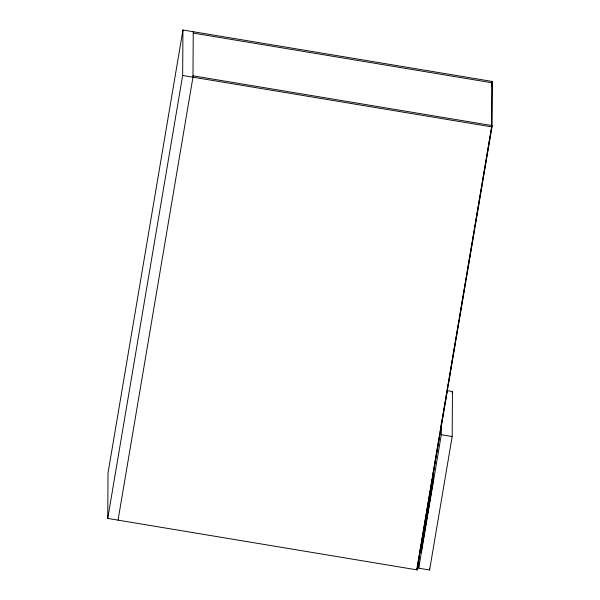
<?xml version="1.0" encoding="UTF-8"?>
<svg xmlns="http://www.w3.org/2000/svg" width="600" height="600" viewBox="0 0 600 600"><rect width="100%" height="100%" fill="white"/><g stroke="black" fill="none" stroke-linecap="round" stroke-linejoin="round"><path stroke-width="0.9" d="M107.738 518.43L108.023 472.972L182.947 30L492.263 81.457L491.978 126.922L417.053 569.895L107.738 518.43L182.655 75.465L182.947 30M193.252 31.718L192.968 77.175L118.042 520.148M417.053 569.895L420.653 547.305M447.015 390.63L452.46 391.53L452.175 436.537L429.6 570L418.717 568.192L418.785 558.082M419.287 551.865L421.132 552.173L421.14 551.265M429.6 570L429.615 568.162M433.327 472.125L433.275 480.39L431.423 480.082M421.132 552.173L433.327 480.045L433.38 472.702M418.717 568.192L441.293 434.73L441.368 422.79M491.925 81.405L491.632 126.863L416.715 569.835L417.06 568.53M491.64 85.148L492.263 81.457M491.632 86.512L492.255 82.823L193.245 33.082M420.967 545.46L428.46 501.158M428.768 499.312L431.423 483.623M431.737 481.778L432.045 479.933M432.36 478.088L439.23 437.482M439.537 435.638L439.853 433.793M440.168 431.947L447.03 391.342M447.345 389.498L447.66 387.645M447.967 385.8L455.46 341.505M455.775 339.66L459.053 320.28M459.36 318.435L465.607 281.52M465.923 279.675L466.23 277.83M466.545 275.985L466.853 274.14M467.168 272.295L474.037 231.69M474.345 229.837L474.66 227.993M474.975 226.147L481.838 185.542M482.153 183.697L482.467 181.852M482.775 180.007L491.985 125.558L192.975 75.817M421.605 548.505L421.912 546.66M422.228 544.822L422.543 542.977M422.865 541.342L430.972 493.14M431.257 491.445L431.588 489.495M431.88 487.763L433.335 479.138M452.153 393.375L452.46 391.53M182.655 75.465L491.978 126.922M441.293 434.73L452.175 436.537M431.482 479.737L433.327 480.045"/></g></svg>
